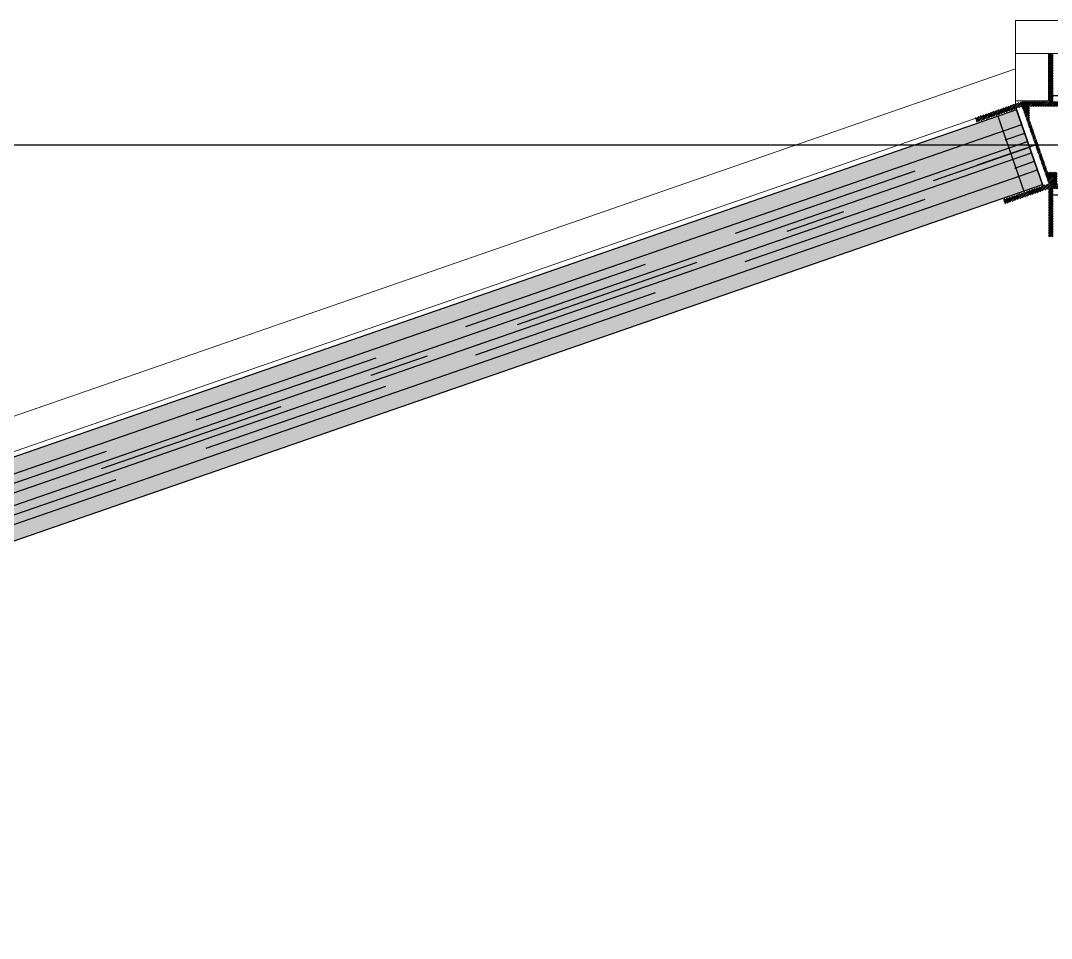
# Model space of a CAD drawing. Header units: millimetres. Extents: x 19 to 123, y 15 to 146.
# Drawn here: x 35.652 to 37.373, y 139.921 to 141.452 of the extents above; entities that cross this region are included whole.
import ezdxf
from ezdxf.enums import TextEntityAlignment as Align

# ---------------------------------------------------------------- set-up
doc = ezdxf.new("R2010")
doc.units = ezdxf.units.MM
for name, pattern in [('00 Ground$0$DASHDOT', [25.4, 12.7, -6.35, 0, -6.35]), ('00 Ground$0$DASHDOT2', [12.7, 6.35, -3.175, 0, -3.175]), ('00 Ground$0$HIDDEN', [9.525, 6.35, -3.175])]:
    doc.linetypes.add(name, pattern=pattern)
doc.layers.add('00 Ground$0$A-Panel Exterior', color=3, linetype='Continuous', lineweight=0)
doc.layers.add('00 Ground$0$A-Proyecciones', color=252, linetype='Continuous', lineweight=0)
for name, color, linetype in [('00 Ground$0$E-PERFIL-ALZADO-EJES-GL1', 6, '00 Ground$0$DASHDOT'), ('00 Ground$0$E-PERFIL-ALZADO-GL1', 4, 'Continuous'), ('00 Ground$0$E-PERFIL-ALZADO-TEXTOS-GL1', 6, 'Continuous'), ('00 Ground$0$E-PERFIL-PLANTA-HXL2-EJES', 6, '00 Ground$0$DASHDOT'), ('00 Ground$0$E-PERFIL-PLANTA-HXL5', 4, 'Continuous'), ('00 Ground$0$E-PERFIL-PLANTA-HXL5-TEXTURAS', 6, 'Continuous'), ('00 Ground$0$EJES', 6, 'Continuous')]:
    doc.layers.add(name, color=color, linetype=linetype)
doc.styles.add('00 Ground$0$A10', font='arial.ttf', dxfattribs={"height": 0.1})

# ---------------------------------------------------------------- blocks, each defined once
blk = doc.blocks.new('*U153')
at = {"true_color": 0xffffff}
h = blk.add_hatch(color=7, dxfattribs=at)
h.dxf.hatch_style = 1
h.paths.add_polyline_path([(3.8446, 0.066), (3.8446, -0.066), (0, -0.066), (0, 0.066)])
at = {"layer": '00 Ground$0$E-PERFIL-ALZADO-EJES-GL1', "color": 251, "linetype": '00 Ground$0$HIDDEN', "ltscale": 0.05}
for p, q in [((3.8116, -0.066), (3.8116, 0.066)), ((0, 0.025), (3.8446, 0.025)), ((0, -0.025), (3.8446, -0.025))]:
    blk.add_line(p, q, dxfattribs=at)
at = {"layer": '00 Ground$0$E-PERFIL-ALZADO-EJES-GL1', "color": 251, "linetype": '00 Ground$0$DASHDOT2', "ltscale": 0.05}
blk.add_line((0, 0), (3.8446, 0), dxfattribs=at)
at = {"layer": '00 Ground$0$E-PERFIL-ALZADO-GL1', "color": 6, "ltscale": 0.05}
for p, q in [((0, 0.04), (3.8446, 0.04)), ((0, 0.01), (3.8446, 0.01)), ((0, -0.01), (3.8446, -0.01)), ((0, -0.04), (3.8446, -0.04))]:
    blk.add_line(p, q, dxfattribs=at)
at = {"layer": '00 Ground$0$E-PERFIL-ALZADO-GL1', "ltscale": 0.05}
blk.add_lwpolyline([(3.8446, 0.066), (3.8446, -0.066), (0, -0.066), (0, 0.066)], close=True, dxfattribs=at)
at = {"layer": '00 Ground$0$E-PERFIL-ALZADO-TEXTOS-GL1', "style": '00 Ground$0$A10'}
blk.add_attdef('TIPO_BARRA', text='', height=0.1, dxfattribs=at).set_placement((1.9223, 0.1564), align=Align.MIDDLE_CENTER)
blk = doc.blocks.new('00 Ground$0$HXL5')
at = {"layer": '00 Ground$0$E-PERFIL-PLANTA-HXL5-TEXTURAS'}
h = blk.add_hatch(dxfattribs=at)
h.set_pattern_fill('ANSI31', color=256, scale=0.00061, angle=90)
h.set_pattern_definition([(135, (16.1473364, -37.2537986), (-0.00136948906, -0.00136948906), [])])
edge = h.paths.add_edge_path(flags=16)
edge.add_line((0.0638, -0.068), (0, -0.068))
edge.add_line((0, -0.068), (-0.0638, -0.068))
edge.add_arc((-0.0638, -0.067), 0.001, -179.9989, -89.9989, ccw=False)
edge.add_line((-0.0648, -0.067), (-0.0648, 0.0606))
edge.add_arc((-0.0638, 0.0606), 0.001, 90.0007, 180.0011, ccw=False)
edge.add_line((-0.0638, 0.0616), (-0.0458, 0.0616))
edge.add_arc((-0.0458, 0.0626), 0.001, -89.9993, 0.0007)
edge.add_line((-0.0448, 0.0626), (-0.0448, 0.0765))
edge.add_arc((-0.0438, 0.0765), 0.001, 109.1005, 180.0007, ccw=False)
edge.add_line((-0.0441, 0.0774), (0.0434, 0.1077))
edge.add_arc((0.0437, 0.1068), 0.001, 90.0007, 109.1005, ccw=False)
edge.add_line((0.0437, 0.1078), (0.0638, 0.1078))
edge.add_arc((0.0638, 0.1068), 0.001, 0.0004, 90.0007, ccw=False)
edge.add_line((0.0648, 0.1068), (0.0648, -0.067))
edge.add_arc((0.0638, -0.067), 0.001, -89.9996, 0.0004, ccw=False)
edge = h.paths.add_edge_path()
edge.add_line((-0.0867, 0.1161), (-0.0733, 0.0773))
edge.add_arc((-0.0742, 0.077), 0.001, -89.9989, 19.1005, ccw=False)
edge.add_line((-0.0742, 0.076), (-0.1183, 0.076))
edge.add_line((-0.1183, 0.076), (-0.1183, 0.0755))
edge.add_arc((-0.1188, 0.0755), 0.0005, -179.9989, 0.0011, ccw=False)
edge.add_line((-0.1193, 0.0755), (-0.1193, 0.076))
edge.add_line((-0.1193, 0.076), (-0.1528, 0.076))
edge.add_line((-0.1528, 0.076), (-0.1528, 0.068))
edge.add_line((-0.1528, 0.068), (-0.0738, 0.068))
edge.add_arc((-0.0738, 0.067), 0.001, 0.0011, 90.0011, ccw=False)
edge.add_line((-0.0728, 0.067), (-0.0728, 0.046))
edge.add_line((-0.0728, 0.046), (-0.0723, 0.046))
edge.add_arc((-0.0723, 0.0455), 0.0005, -89.9989, 90.0011, ccw=False)
edge.add_line((-0.0723, 0.045), (-0.0728, 0.045))
edge.add_line((-0.0728, 0.045), (-0.0728, 0.0135))
edge.add_line((-0.0728, 0.0135), (-0.0723, 0.0135))
edge.add_arc((-0.0723, 0.013), 0.0005, -89.9989, 90.0011, ccw=False)
edge.add_line((-0.0723, 0.0125), (-0.0728, 0.0125))
edge.add_line((-0.0728, 0.0125), (-0.0728, -0.019))
edge.add_line((-0.0728, -0.019), (-0.0723, -0.019))
edge.add_arc((-0.0723, -0.0195), 0.0005, -89.9989, 90.0011, ccw=False)
edge.add_line((-0.0723, -0.02), (-0.0728, -0.02))
edge.add_line((-0.0728, -0.02), (-0.0728, -0.067))
edge.add_arc((-0.0738, -0.067), 0.001, -89.9989, 0.0011, ccw=False)
edge.add_line((-0.0738, -0.068), (-0.1528, -0.068))
edge.add_line((-0.1528, -0.068), (-0.1528, -0.076))
edge.add_line((-0.1528, -0.076), (-0.1193, -0.076))
edge.add_line((-0.1193, -0.076), (-0.1193, -0.0755))
edge.add_arc((-0.1188, -0.0755), 0.0005, 0.0011, 180.0011, ccw=False)
edge.add_line((-0.1183, -0.0755), (-0.1183, -0.076))
edge.add_line((-0.1183, -0.076), (0, -0.076))
edge.add_line((0, -0.076), (0.1183, -0.076))
edge.add_line((0.1183, -0.076), (0.1183, -0.0755))
edge.add_arc((0.1188, -0.0755), 0.0005, 0.0004, 180.0004, ccw=False)
edge.add_line((0.1193, -0.0755), (0.1193, -0.076))
edge.add_line((0.1193, -0.076), (0.1528, -0.076))
edge.add_line((0.1528, -0.076), (0.1528, -0.068))
edge.add_line((0.1528, -0.068), (0.0738, -0.068))
edge.add_arc((0.0738, -0.067), 0.001, -179.9996, -89.9996, ccw=False)
edge.add_line((0.0728, -0.067), (0.0728, -0.02))
edge.add_line((0.0728, -0.02), (0.0723, -0.02))
edge.add_arc((0.0723, -0.0195), 0.0005, -269.9996, -89.9996, ccw=False)
edge.add_line((0.0723, -0.019), (0.0728, -0.019))
edge.add_line((0.0728, -0.019), (0.0728, 0.0125))
edge.add_line((0.0728, 0.0125), (0.0723, 0.0125))
edge.add_arc((0.0723, 0.013), 0.0005, -269.9996, -89.9996, ccw=False)
edge.add_line((0.0723, 0.0135), (0.0728, 0.0135))
edge.add_line((0.0728, 0.0135), (0.0728, 0.045))
edge.add_line((0.0728, 0.045), (0.0723, 0.045))
edge.add_arc((0.0723, 0.0455), 0.0005, -269.9996, -89.9996, ccw=False)
edge.add_line((0.0723, 0.046), (0.0728, 0.046))
edge.add_line((0.0728, 0.046), (0.0728, 0.067))
edge.add_arc((0.0738, 0.067), 0.001, 90.0004, 180.0004, ccw=False)
edge.add_line((0.0738, 0.068), (0.1528, 0.068))
edge.add_line((0.1528, 0.068), (0.1528, 0.076))
edge.add_line((0.1528, 0.076), (0.1193, 0.076))
edge.add_line((0.1193, 0.076), (0.1193, 0.0755))
edge.add_arc((0.1188, 0.0755), 0.0005, -179.9996, 0.0004, ccw=False)
edge.add_line((0.1183, 0.0755), (0.1183, 0.076))
edge.add_line((0.1183, 0.076), (0.0738, 0.076))
edge.add_arc((0.0738, 0.077), 0.001, -179.9996, -89.9996, ccw=False)
edge.add_line((0.0728, 0.077), (0.0728, 0.1198))
edge.add_arc((0.0718, 0.1198), 0.001, 0.0004, 19.1005)
edge.add_line((0.0728, 0.1201), (0.0569, 0.1659))
edge.add_line((0.0569, 0.1659), (0.0565, 0.1657))
edge.add_arc((0.0563, 0.1662), 0.0005, -250.8995, -70.8995, ccw=False)
edge.add_line((0.0561, 0.1666), (0.0566, 0.1668))
edge.add_line((0.0566, 0.1668), (0.0456, 0.1985))
edge.add_line((0.0456, 0.1985), (0.0381, 0.1958))
edge.add_line((0.0381, 0.1958), (0.0639, 0.1212))
edge.add_arc((0.063, 0.1209), 0.001, -70.8995, 19.1005, ccw=False)
edge.add_line((0.0633, 0.1199), (-0.0633, 0.0761))
edge.add_arc((-0.0636, 0.077), 0.001, -160.8995, -70.8995, ccw=False)
edge.add_line((-0.0646, 0.0767), (-0.0904, 0.1513))
edge.add_line((-0.0904, 0.1513), (-0.098, 0.1487))
edge.add_line((-0.098, 0.1487), (-0.087, 0.1171))
edge.add_line((-0.087, 0.1171), (-0.0866, 0.1172))
edge.add_arc((-0.0864, 0.1168), 0.0005, -70.8995, 109.1005, ccw=False)
edge.add_line((-0.0862, 0.1163), (-0.0867, 0.1161))
at = {"layer": '00 Ground$0$E-PERFIL-PLANTA-HXL2-EJES', "ltscale": 0.05}
for p, q in [((0, 0.098), (-0.0336, 0.195)), ((0, 0), (0, 0.098)), ((-0.1985, 0), (0, 0)), ((0.1985, 0), (0, 0)), ((0, 0), (0, -0.1985))]:
    blk.add_line(p, q, dxfattribs=at)
at = {"layer": '00 Ground$0$EJES', "color": 240, "true_color": 0xed1f24}
blk.add_circle((0.0001, 0.0259), 0.01, dxfattribs=at)
at = {"layer": 'Defpoints'}
for p, q in [((-0.0336, 0.195), (-0.0033, 0.1074)), ((0.061, 0.1297), (-0.0675, 0.0852)), ((-0.0828, 0.068), (-0.0828, -0.068)), ((0.0828, 0.068), (0.0828, -0.068))]:
    blk.add_line(p, q, dxfattribs=at)
blk = doc.blocks.new('00 Ground$0$Pata Arco')
at = {"layer": 'Defpoints'}
blk.add_line((2.7291, 1.3527), (-4.0978, 1.3527), dxfattribs=at)
at = {"xscale": -1, "rotation": 199.0945065458419}
blk.add_blockref('*U153', (-3.9143, 0.0917), dxfattribs=at)
at = {"layer": '00 Ground$0$E-PERFIL-PLANTA-HXL5', "rotation": 90}
blk.add_blockref('00 Ground$0$HXL5', (-0.1738, 1.3527), dxfattribs=at)
blk = doc.blocks.new('*U198')
at = {"layer": '00 Ground$0$A-Proyecciones'}
blk.add_blockref('00 Ground$0$Pata Arco', (-35.9822, 0), dxfattribs=at)
blk = doc.blocks.new('*U197')
at = {"layer": '00 Ground$0$A-Proyecciones', "color": 0, "linetype": 'ByBlock', "lineweight": -2}
blk.add_blockref('*U198', (0, 73), dxfattribs=at)

msp = doc.modelspace()

# ---------------------------------------------------------------- linework, layer by layer
at = {"layer": '00 Ground$0$A-Panel Exterior'}
for points in [[(37.8559, 141.3968), (37.8559, 141.4518), (37.3128, 141.4518), (37.3128, 141.3968)], [(37.3128, 141.3968), (37.3678, 141.3968), (37.3678, 141.3178), (37.3128, 141.3178)], [(37.3128, 141.312), (37.3128, 141.3712), (33.4121, 140.0193), (33.5278, 140.0193), (33.5278, 140.0011)]]:
    msp.add_lwpolyline(points, close=True, dxfattribs=at)

# ---------------------------------------------------------------- block references
at = {"layer": '00 Ground$0$A-Proyecciones'}
msp.add_blockref('*U197', (73.5998, 66.8913), dxfattribs=at)

doc.saveas('drawing.dxf')
